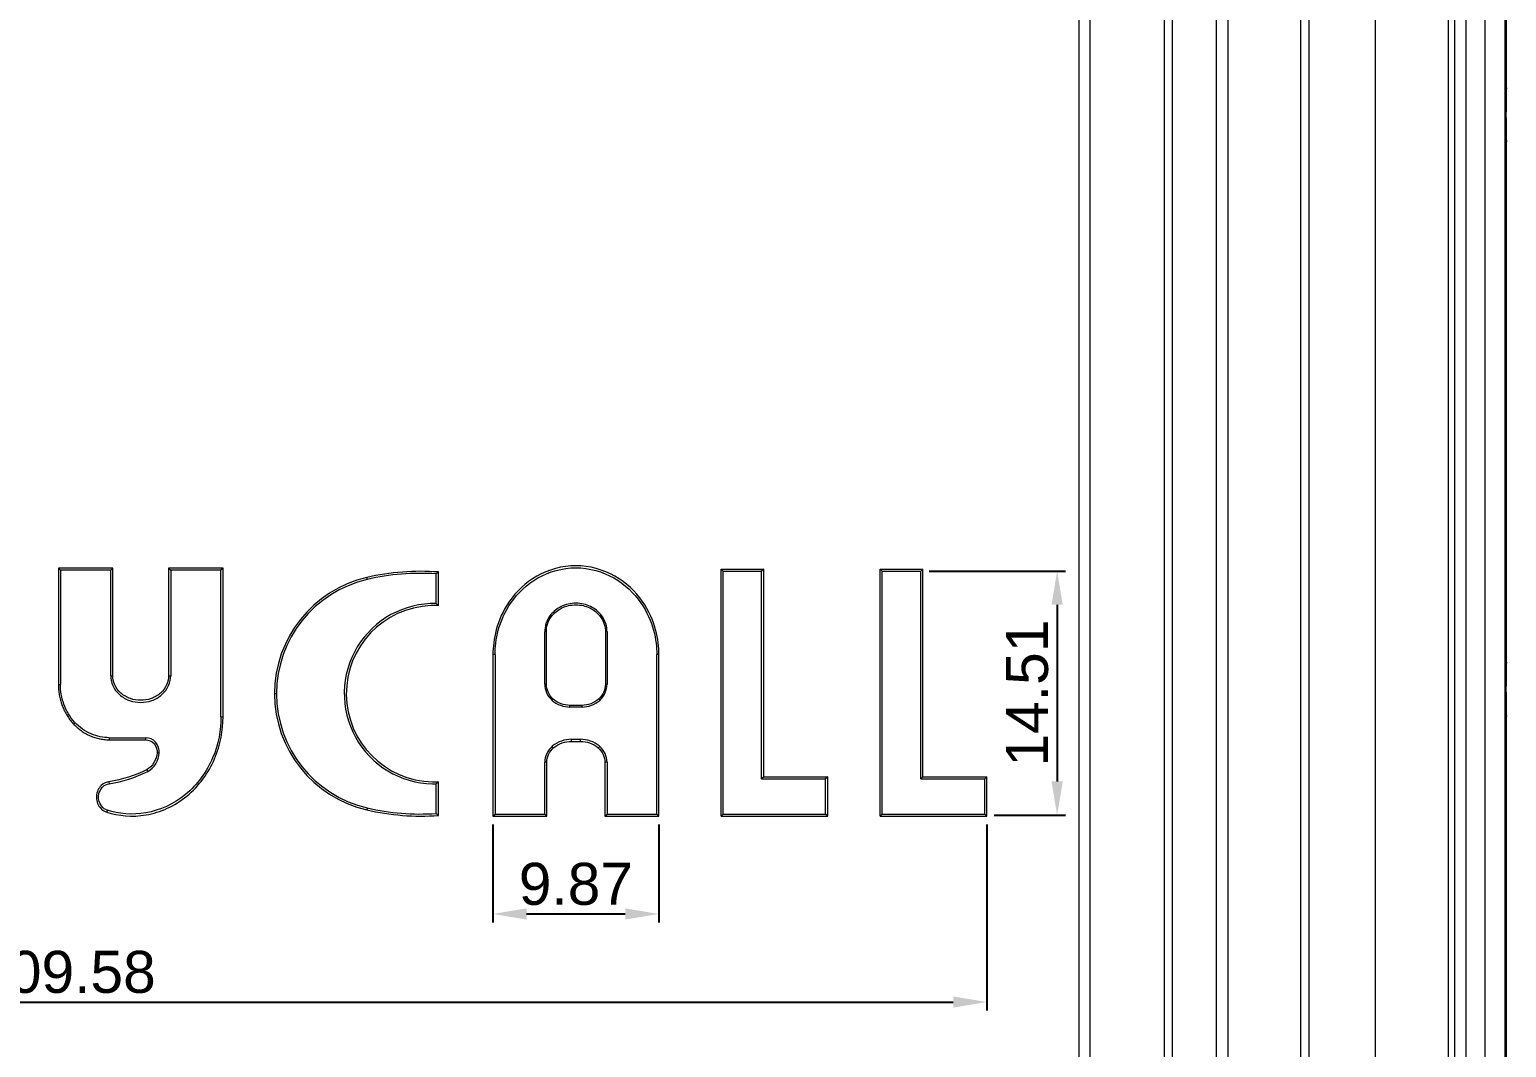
# Model space of a CAD drawing. Header units: millimetres. Extents: x 6520 to 6907, y -5009 to -4789.
# Drawn here: x 6603.3 to 6691.2, y -4909.9 to -4849.4 of the extents above; entities that cross this region are included whole.
import ezdxf

# ---------------------------------------------------------------- set-up
doc = ezdxf.new("R2010")
doc.units = ezdxf.units.MM
doc.layers.add('core', color=7, linetype='Continuous', lineweight=20)
doc.layers.add('dim', color=82, linetype='Continuous', lineweight=9)
doc.styles.get("Standard").update_dxf_attribs({"font": 'arial.ttf'})
doc.dimstyles.new('ISO-25', dxfattribs={"dimtxt": 2.5, "dimasz": 2.5, "dimexe": 1.25, "dimexo": 0.625, "dimtad": 1, "dimdsep": 46, "dimtxsty": 'Standard', "dimcen": 2.5, "dimadec": 0, "dimazin": 0, "dimtfac": 1, "dimtmove": 0, "dimatfit": 3, "dimfxl": 0, "dimarcsym": 0})

# ---------------------------------------------------------------- blocks, each defined once
blk = doc.blocks.new('*D13')
at = {"layer": 'Defpoints', "color": 0, "transparency": 16777216}
for p in [(6656.362, -4881.608), (6660.23, -4896.116), (6664.472, -4896.116)]:
    blk.add_point(p, dxfattribs=at)
at = {"layer": 'dim', "color": 0, "lineweight": -2, "transparency": 16777216}
for p, q in [((6656.861, -4881.608), (6664.972, -4881.608)), ((6664.472, -4883.608), (6664.472, -4894.116)), ((6660.73, -4896.116), (6664.972, -4896.116))]:
    blk.add_line(p, q, dxfattribs=at)
at = {"layer": 'dim', "color": 0, "transparency": 16777216}
for points in [[(6664.139, -4883.608), (6664.806, -4883.608), (6664.472, -4881.608)], [(6664.139, -4894.116), (6664.806, -4894.116), (6664.472, -4896.116)]]:
    blk.add_solid(points, dxfattribs=at)
at = {"layer": 'dim', "color": 0, "transparency": 16777216, "insert": (6662.696, -4888.862), "char_height": 2.5, "attachment_point": 5, "rotation": 90}
blk.add_mtext('14.51', dxfattribs=at)
blk = doc.blocks.new('*D15')
at = {"layer": 'Defpoints', "color": 0, "transparency": 16777216}
for p in [(6550.716, -4896.178), (6660.291, -4896.178), (6660.291, -4907.235)]:
    blk.add_point(p, dxfattribs=at)
at = {"layer": 'dim', "color": 0, "lineweight": -2, "transparency": 16777216}
for p, q in [((6550.716, -4896.677), (6550.716, -4907.735)), ((6660.291, -4896.677), (6660.291, -4907.735)), ((6552.716, -4907.235), (6658.291, -4907.235))]:
    blk.add_line(p, q, dxfattribs=at)
at = {"layer": 'dim', "color": 0, "transparency": 16777216}
for points in [[(6552.716, -4906.902), (6552.716, -4907.568), (6550.716, -4907.235)], [(6658.291, -4906.902), (6658.291, -4907.568), (6660.291, -4907.235)]]:
    blk.add_solid(points, dxfattribs=at)
at = {"layer": 'dim', "color": 0, "transparency": 16777216, "insert": (6605.503, -4905.459), "char_height": 2.5, "attachment_point": 5}
blk.add_mtext('109.58', dxfattribs=at)
blk = doc.blocks.new('*D16')
at = {"layer": 'Defpoints', "color": 0, "transparency": 16777216}
for p in [(6630.905, -4896.178), (6640.775, -4896.178), (6640.775, -4901.999)]:
    blk.add_point(p, dxfattribs=at)
at = {"layer": 'dim', "color": 0, "lineweight": -2, "transparency": 16777216}
for p, q in [((6630.905, -4896.677), (6630.905, -4902.499)), ((6640.775, -4896.677), (6640.775, -4902.499)), ((6632.905, -4901.999), (6638.775, -4901.999))]:
    blk.add_line(p, q, dxfattribs=at)
at = {"layer": 'dim', "color": 0, "transparency": 16777216}
for points in [[(6632.905, -4901.666), (6632.905, -4902.332), (6630.905, -4901.999)], [(6638.775, -4901.666), (6638.775, -4902.332), (6640.775, -4901.999)]]:
    blk.add_solid(points, dxfattribs=at)
at = {"layer": 'dim', "color": 0, "transparency": 16777216, "insert": (6635.84, -4900.223), "char_height": 2.5, "attachment_point": 5}
blk.add_mtext('9.87', dxfattribs=at)

msp = doc.modelspace()

# ---------------------------------------------------------------- linework, layer by layer
at = {"layer": 'core', "linetype": 'Continuous', "lineweight": 13}
for p, q in [((6689.938, -4972.992), (6689.938, -4804.274)), ((6691.123, -4972.992), (6691.123, -4804.274)), ((6691.144, -4804.274), (6691.144, -4972.992)), ((6688.116, -4807.419), (6688.116, -4969.847)), ((6687.739, -4807.629), (6687.739, -4969.645)), ((6683.411, -4967.344), (6683.411, -4809.922)), ((6634.084, -4885.211), (6633.987, -4885.211)), ((6637.692, -4885.211), (6637.596, -4885.211)), ((6631.028, -4886.57), (6630.905, -4886.57)), ((6640.775, -4886.57), (6640.652, -4886.57)), ((6608.163, -4887.833), (6608.286, -4887.833)), ((6611.61, -4887.833), (6611.733, -4887.833)), ((6605.048, -4888.36), (6605.171, -4888.36)), ((6618.03, -4888.898), (6617.907, -4888.898)), ((6633.987, -4888.335), (6634.084, -4888.335)), ((6637.596, -4888.335), (6637.692, -4888.335)), ((6634.47, -4889.207), (6634.402, -4889.275)), ((6635.467, -4889.593), (6635.467, -4889.69)), ((6636.213, -4889.69), (6636.213, -4889.593)), ((6637.278, -4889.275), (6637.21, -4889.207)), ((6606.056, -4890.632), (6605.969, -4890.719)), ((6614.725, -4890.281), (6614.848, -4890.281)), ((6608.065, -4891.516), (6608.065, -4891.639)), ((6610.258, -4891.639), (6610.258, -4891.516)), ((6635.561, -4891.611), (6635.561, -4891.734)), ((6636.119, -4891.734), (6636.119, -4891.611)), ((6611.052, -4892.424), (6610.929, -4892.419)), ((6634.414, -4892.037), (6634.501, -4892.125)), ((6637.179, -4892.125), (6637.266, -4892.037)), ((6610.379, -4893.516), (6610.323, -4893.406)), ((6634.11, -4892.962), (6633.987, -4892.962)), ((6637.692, -4892.962), (6637.569, -4892.962)), ((6608.054, -4894.131), (6608.072, -4894.253)), ((6607.93, -4895.946), (6607.967, -4895.828))]:
    msp.add_line(p, q, dxfattribs=at)
at = {"layer": 'core', "linetype": 'Continuous', "lineweight": 18}
for p, q in [((6688.816, -4970.547), (6688.816, -4806.719)), ((6691.205, -4852.855), (6691.205, -4821.901)), ((6665.763, -4834.162), (6665.763, -4943.104)), ((6666.419, -4834.162), (6666.419, -4943.104)), ((6670.83, -4834.162), (6670.83, -4943.104)), ((6671.306, -4834.162), (6671.306, -4943.104)), ((6673.935, -4834.162), (6673.935, -4943.104)), ((6674.63, -4834.162), (6674.63, -4943.104)), ((6678.97, -4943.104), (6678.97, -4834.162)), ((6679.446, -4834.162), (6679.446, -4943.104)), ((6691.205, -4887.025), (6691.205, -4856.071)), ((6605.048, -4881.424), (6605.171, -4881.547)), ((6605.048, -4881.424), (6605.048, -4888.36)), ((6608.286, -4881.424), (6605.048, -4881.424)), ((6608.163, -4881.547), (6605.171, -4881.547)), ((6605.171, -4881.547), (6605.171, -4888.36)), ((6608.286, -4881.424), (6608.163, -4881.547)), ((6608.163, -4887.833), (6608.163, -4881.547)), ((6608.286, -4887.833), (6608.286, -4881.424)), ((6611.61, -4881.424), (6611.733, -4881.547)), ((6611.61, -4881.424), (6611.61, -4887.833)), ((6614.848, -4881.424), (6611.61, -4881.424)), ((6614.725, -4881.547), (6611.733, -4881.547)), ((6611.733, -4881.547), (6611.733, -4887.833)), ((6614.848, -4881.424), (6614.725, -4881.547)), ((6614.725, -4890.281), (6614.725, -4881.547)), ((6614.848, -4890.281), (6614.848, -4881.424)), ((6627.534, -4883.534), (6627.534, -4881.773)), ((6627.657, -4883.662), (6627.657, -4881.658)), ((6644.478, -4881.485), (6644.601, -4881.608)), ((6644.478, -4881.485), (6647.015, -4881.485)), ((6644.478, -4896.178), (6644.478, -4881.485)), ((6644.601, -4881.608), (6646.892, -4881.608)), ((6644.601, -4896.055), (6644.601, -4881.608)), ((6647.015, -4881.485), (6646.892, -4881.608)), ((6646.892, -4893.958), (6646.892, -4881.608)), ((6647.015, -4893.835), (6647.015, -4881.485)), ((6653.947, -4896.178), (6653.947, -4881.485)), ((6653.947, -4881.485), (6654.07, -4881.608)), ((6653.947, -4881.485), (6656.485, -4881.485)), ((6654.07, -4881.608), (6656.362, -4881.608)), ((6654.07, -4896.055), (6654.07, -4881.608)), ((6656.485, -4881.485), (6656.362, -4881.608)), ((6656.362, -4893.958), (6656.362, -4881.608)), ((6656.485, -4893.835), (6656.485, -4881.485)), ((6633.987, -4888.335), (6633.987, -4885.211)), ((6634.084, -4888.335), (6634.084, -4885.211)), ((6637.596, -4885.211), (6637.596, -4888.335)), ((6637.692, -4885.211), (6637.692, -4888.335)), ((6630.905, -4886.57), (6630.905, -4896.178)), ((6631.028, -4886.57), (6631.028, -4896.055)), ((6640.652, -4896.055), (6640.652, -4886.57)), ((6640.775, -4896.178), (6640.775, -4886.57)), ((6636.213, -4889.593), (6635.467, -4889.593)), ((6636.213, -4889.69), (6635.467, -4889.69)), ((6691.205, -4921.195), (6691.205, -4890.241)), ((6608.065, -4891.516), (6610.258, -4891.516)), ((6608.065, -4891.639), (6610.258, -4891.639)), ((6635.561, -4891.611), (6636.119, -4891.611)), ((6635.561, -4891.734), (6636.119, -4891.734)), ((6633.987, -4896.055), (6633.987, -4892.962)), ((6634.11, -4896.178), (6634.11, -4892.962)), ((6637.569, -4892.962), (6637.569, -4896.178)), ((6637.692, -4892.962), (6637.692, -4896.055)), ((6627.534, -4896.023), (6627.534, -4894.262)), ((6627.657, -4896.138), (6627.657, -4894.134)), ((6647.015, -4893.835), (6646.892, -4893.958)), ((6646.892, -4893.958), (6650.699, -4893.958)), ((6647.015, -4893.835), (6650.822, -4893.835)), ((6650.822, -4893.835), (6650.699, -4893.958)), ((6650.699, -4896.055), (6650.699, -4893.958)), ((6650.822, -4896.178), (6650.822, -4893.835)), ((6656.485, -4893.835), (6656.362, -4893.958)), ((6656.362, -4893.958), (6660.168, -4893.958)), ((6656.485, -4893.835), (6660.291, -4893.835)), ((6660.291, -4893.835), (6660.168, -4893.958)), ((6660.168, -4896.055), (6660.168, -4893.958)), ((6660.291, -4896.178), (6660.291, -4893.835)), ((6630.905, -4896.178), (6631.028, -4896.055)), ((6631.028, -4896.055), (6633.987, -4896.055)), ((6634.11, -4896.178), (6633.987, -4896.055)), ((6637.569, -4896.178), (6637.692, -4896.055)), ((6637.692, -4896.055), (6640.652, -4896.055)), ((6640.775, -4896.178), (6640.652, -4896.055)), ((6644.478, -4896.178), (6644.601, -4896.055)), ((6644.601, -4896.055), (6650.699, -4896.055)), ((6650.822, -4896.178), (6650.699, -4896.055)), ((6653.947, -4896.178), (6654.07, -4896.055)), ((6654.07, -4896.055), (6660.168, -4896.055)), ((6660.291, -4896.178), (6660.168, -4896.055)), ((6630.905, -4896.178), (6634.11, -4896.178)), ((6637.569, -4896.178), (6640.775, -4896.178)), ((6644.478, -4896.178), (6650.822, -4896.178)), ((6653.947, -4896.178), (6660.291, -4896.178))]:
    msp.add_line(p, q, dxfattribs=at)
for centre, radius, start, end in [((6625.005, -4888.898), 7.098, 103.08881, 256.91029), ((6625.005, -4888.898), 6.975, 103.08536, 256.91454), ((6626.599, -4895.801), 14.182, 85.72128, 103.04356), ((6626.599, -4895.801), 14.059, 86.18667, 103.04145), ((6627.423, -4888.898), 5.365, 88.8134, 268.8134), ((6627.423, -4888.898), 5.242, 92.26081, 268.8134), ((6627.423, -4888.898), 5.242, 88.8134, 92.26081), ((6627.423, -4888.898), 5.242, 87.43922, 88.8134), ((6627.423, -4888.898), 5.365, 268.8134, 271.1866), ((6627.423, -4888.898), 5.242, 268.8134, 272.56078), ((6626.599, -4881.995), 14.182, 256.95599, 274.27872), ((6626.599, -4881.995), 14.059, 256.95849, 273.81333)]:
    msp.add_arc(centre, radius, start, end, dxfattribs=at)
for centre in [(6691.205, -4854.463), (6691.205, -4888.633)]:
    msp.add_ellipse(centre, major_axis=(0, -1.608), ratio=0.017455, start_param=3.141593, end_param=6.283185, dxfattribs=at)
at = {"layer": 'core', "linetype": 'Continuous', "lineweight": 13}
for points in [[(6623.426, -4882.104), (6623.416, -4882.064), (6623.407, -4882.024), (6623.398, -4881.984)], [(6623.426, -4895.692), (6623.416, -4895.732), (6623.407, -4895.772), (6623.398, -4895.812)]]:
    msp.add_open_spline(points, degree=3, dxfattribs=at)
at = {"layer": 'core', "linetype": 'Continuous', "lineweight": 18}
for points in [[(6627.657, -4881.658), (6627.643, -4881.671), (6627.616, -4881.696), (6627.575, -4881.734), (6627.547, -4881.76), (6627.534, -4881.773)], [(6631.028, -4886.57), (6631.028, -4886.14), (6631.125, -4885.169), (6631.843, -4883.452), (6633.442, -4881.867), (6635.84, -4881.182), (6638.238, -4881.867), (6639.836, -4883.452), (6640.555, -4885.169), (6640.652, -4886.14), (6640.652, -4886.57)], [(6627.534, -4883.534), (6627.547, -4883.548), (6627.575, -4883.576), (6627.616, -4883.619), (6627.643, -4883.647), (6627.657, -4883.662)], [(6608.065, -4891.516), (6607.724, -4891.516), (6606.987, -4891.381), (6605.957, -4890.658), (6605.295, -4889.535), (6605.171, -4888.732), (6605.171, -4888.36)], [(6633.987, -4888.335), (6633.987, -4888.654), (6634.289, -4889.414), (6635.118, -4889.69), (6635.467, -4889.69)], [(6635.467, -4889.593), (6635.144, -4889.593), (6634.358, -4889.335), (6634.084, -4888.624), (6634.084, -4888.335)], [(6636.213, -4889.69), (6636.562, -4889.69), (6637.391, -4889.414), (6637.692, -4888.654), (6637.692, -4888.335)], [(6637.596, -4888.335), (6637.596, -4888.624), (6637.322, -4889.335), (6636.536, -4889.593), (6636.213, -4889.593)], [(6614.725, -4890.281), (6614.725, -4891.05), (6614.436, -4892.761), (6612.755, -4895.097), (6610.232, -4896.213), (6608.645, -4896.041), (6607.967, -4895.828)], [(6635.561, -4891.611), (6635.19, -4891.611), (6634.308, -4891.886), (6633.987, -4892.644), (6633.987, -4892.962)], [(6634.11, -4892.962), (6634.11, -4892.685), (6634.391, -4891.991), (6635.22, -4891.734), (6635.561, -4891.734)], [(6637.692, -4892.962), (6637.692, -4892.644), (6637.372, -4891.886), (6636.49, -4891.611), (6636.119, -4891.611)], [(6636.119, -4891.734), (6636.459, -4891.734), (6637.288, -4891.991), (6637.569, -4892.685), (6637.569, -4892.962)], [(6610.929, -4892.419), (6610.912, -4892.806), (6610.636, -4893.248), (6610.323, -4893.406)], [(6610.379, -4893.516), (6610.744, -4893.331), (6611.033, -4892.862), (6611.052, -4892.424)], [(6610.323, -4893.406), (6609.608, -4893.768), (6608.835, -4894.015), (6608.054, -4894.131)], [(6608.072, -4894.253), (6608.866, -4894.135), (6609.652, -4893.884), (6610.379, -4893.516)], [(6608.054, -4894.131), (6607.915, -4894.152), (6607.563, -4894.279), (6607.209, -4894.979), (6607.467, -4895.724), (6607.796, -4895.904), (6607.93, -4895.946)], [(6627.657, -4894.134), (6627.643, -4894.149), (6627.616, -4894.177), (6627.575, -4894.219), (6627.547, -4894.248), (6627.534, -4894.262)], [(6627.534, -4896.023), (6627.547, -4896.036), (6627.575, -4896.062), (6627.616, -4896.1), (6627.643, -4896.125), (6627.657, -4896.138)]]:
    msp.add_open_spline(points, degree=3, dxfattribs=at)
for points, knots in [([(6640.775, -4886.57), (6640.775, -4886.131), (6640.676, -4885.137), (6639.941, -4883.382), (6638.303, -4881.757), (6635.84, -4881.052), (6633.377, -4881.757), (6631.739, -4883.382), (6631.004, -4885.137), (6630.905, -4886.131), (6630.905, -4886.57)], [0, 0, 0, 0, 0.125, 0.25, 0.375, 0.5, 0.625, 0.75, 0.875, 1, 1, 1, 1]), ([(6637.692, -4885.211), (6637.692, -4884.928), (6637.583, -4884.364), (6636.763, -4883.664), (6635.84, -4883.44), (6634.917, -4883.664), (6634.097, -4884.364), (6633.987, -4884.928), (6633.987, -4885.211)], [0, 0, 0, 0, 0.25, 0.375, 0.5, 0.625, 0.75, 1, 1, 1, 1]), ([(6634.084, -4885.211), (6634.084, -4884.945), (6634.185, -4884.418), (6634.961, -4883.754), (6635.84, -4883.54), (6636.719, -4883.754), (6637.495, -4884.418), (6637.596, -4884.945), (6637.596, -4885.211)], [0, 0, 0, 0, 0.25, 0.375, 0.5, 0.625, 0.75, 1, 1, 1, 1]), ([(6608.163, -4887.833), (6608.163, -4888.206), (6608.428, -4888.864), (6609.288, -4889.348), (6609.948, -4889.449), (6610.608, -4889.348), (6611.467, -4888.864), (6611.733, -4888.206), (6611.733, -4887.833)], [0, 0, 0, 0, 0.25, 0.375, 0.5, 0.625, 0.75, 1, 1, 1, 1]), ([(6611.61, -4887.833), (6611.61, -4888.167), (6611.369, -4888.777), (6610.567, -4889.229), (6609.948, -4889.324), (6609.329, -4889.229), (6608.526, -4888.777), (6608.286, -4888.167), (6608.286, -4887.833)], [0, 0, 0, 0, 0.25, 0.375, 0.5, 0.625, 0.75, 1, 1, 1, 1]), ([(6605.048, -4888.36), (6605.048, -4888.464), (6605.052, -4888.567), (6605.07, -4888.772), (6605.084, -4888.874), (6605.119, -4889.076), (6605.141, -4889.176), (6605.181, -4889.325), (6605.203, -4889.399), (6605.227, -4889.473), (6605.244, -4889.522), (6605.252, -4889.547), (6605.297, -4889.669), (6605.337, -4889.764), (6605.425, -4889.95), (6605.473, -4890.04), (6605.577, -4890.217), (6605.633, -4890.303), (6605.723, -4890.428), (6605.755, -4890.469), (6605.819, -4890.551), (6605.853, -4890.591), (6605.955, -4890.707), (6606.027, -4890.781), (6606.178, -4890.92), (6606.256, -4890.986), (6606.42, -4891.11), (6606.504, -4891.168), (6606.615, -4891.235), (6606.637, -4891.248), (6606.682, -4891.274), (6606.705, -4891.287), (6606.773, -4891.324), (6606.82, -4891.347), (6606.959, -4891.413), (6607.054, -4891.452), (6607.248, -4891.519), (6607.347, -4891.547), (6607.497, -4891.581), (6607.548, -4891.591), (6607.65, -4891.608), (6607.702, -4891.616), (6607.857, -4891.633), (6607.961, -4891.639), (6608.065, -4891.639)], [0, 0, 0, 0, 0.0625, 0.0625, 0.125, 0.125, 0.1875, 0.1875, 0.21875, 0.234375, 0.234375, 0.25, 0.25, 0.3125, 0.3125, 0.375, 0.375, 0.4375, 0.4375, 0.46875, 0.46875, 0.5, 0.5, 0.5625, 0.5625, 0.625, 0.625, 0.6875, 0.6875, 0.703125, 0.703125, 0.71875, 0.71875, 0.75, 0.75, 0.8125, 0.8125, 0.875, 0.875, 0.90625, 0.90625, 0.9375, 0.9375, 1, 1, 1, 1]), ([(6607.93, -4895.946), (6608.625, -4896.164), (6610.253, -4896.34), (6612.838, -4895.196), (6614.554, -4892.81), (6614.848, -4891.066), (6614.848, -4890.281)], [0, 0, 0, 0, 0.25, 0.5, 0.75, 1, 1, 1, 1]), ([(6611.052, -4892.424), (6611.061, -4892.215), (6610.911, -4891.704), (6610.45, -4891.516), (6610.258, -4891.516)], [0, 0, 0, 0, 0.5, 1, 1, 1, 1]), ([(6610.258, -4891.639), (6610.41, -4891.639), (6610.808, -4891.79), (6610.936, -4892.243), (6610.929, -4892.419)], [0, 0, 0, 0, 0.499998, 1, 1, 1, 1]), ([(6607.967, -4895.828), (6607.851, -4895.792), (6607.575, -4895.644), (6607.343, -4894.987), (6607.659, -4894.374), (6607.953, -4894.271), (6608.072, -4894.253)], [0, 0, 0, 0, 0.25, 0.5, 0.75, 1, 1, 1, 1])]:
    msp.add_open_spline(points, degree=3, knots=knots, dxfattribs=at)

# ---------------------------------------------------------------- dimensions: what is measured, and where the dimension line sits
at = {"layer": 'dim'}
dim = msp.add_linear_dim(base=(6664.472, -4896.116), p1=(6656.362, -4881.608), p2=(6660.23, -4896.116), angle=90, dimstyle='ISO-25', override={"dimasz": 2, "dimexe": 0.49975, "dimexo": 0.49975, "dimgap": 0.49975}, dxfattribs=at)
dim.commit()
dim.dimension.update_dxf_attribs({"geometry": '*D13', "text_midpoint": (6662.696, -4888.862)})
dim = msp.add_linear_dim(base=(6660.2914, -4907.2352), p1=(6550.7156, -4896.1776), p2=(6660.2914, -4896.1776), dimstyle='ISO-25', override={"dimasz": 2, "dimexe": 0.49975, "dimexo": 0.49975, "dimgap": 0.49975}, dxfattribs=at)
dim.commit()
dim.dimension.update_dxf_attribs({"geometry": '*D15', "text_midpoint": (6605.5035, -4907.2352), "dimtype": 160})
dim = msp.add_linear_dim(base=(6640.775, -4901.999), p1=(6630.905, -4896.178), p2=(6640.775, -4896.178), dimstyle='ISO-25', override={"dimasz": 2, "dimexe": 0.49975, "dimexo": 0.49975, "dimgap": 0.49975}, dxfattribs=at)
dim.commit()
dim.dimension.update_dxf_attribs({"geometry": '*D16', "text_midpoint": (6635.84, -4900.223)})

doc.saveas('drawing.dxf')
